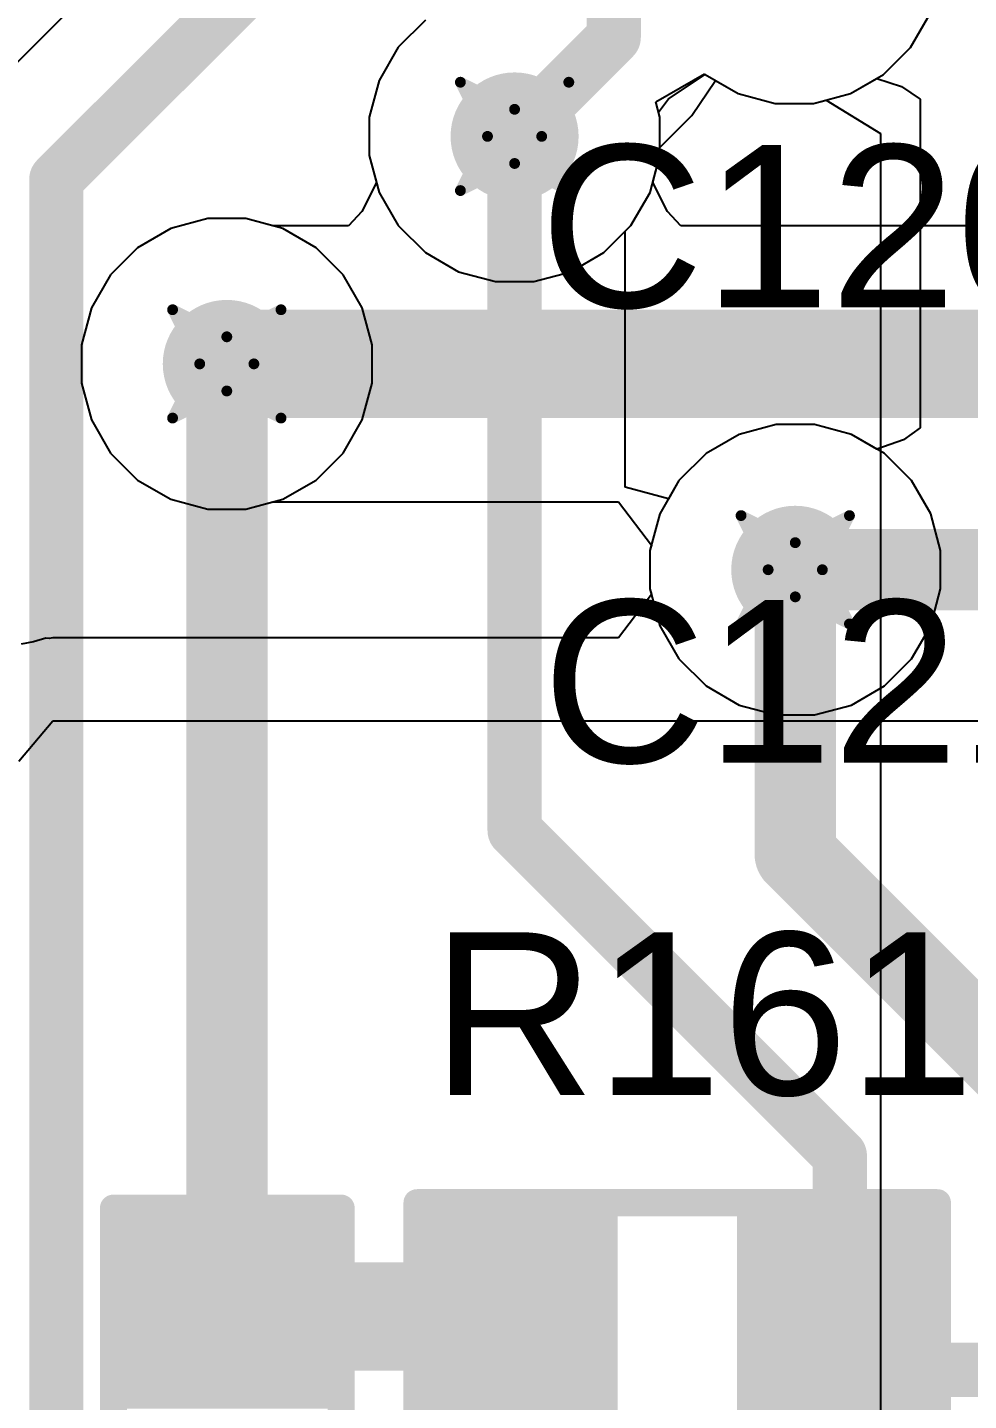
# Model space of a CAD drawing. Header units: inches. Extents: x -36 to 349, y -11 to 240.
# Drawn here: x 46.23 to 50.64, y 29.15 to 35.58 of the extents above; entities that cross this region are included whole.
import ezdxf

# ---------------------------------------------------------------- set-up
doc = ezdxf.new("R2010")
doc.units = ezdxf.units.IN
for name, color, linetype in [('Bottom Layer', 5, 'Continuous'), ('Drill Drawing', 1, 'Continuous'), ('Layer 1', 16, 'Continuous'), ('Layer 2', 76, 'Continuous'), ('Top Layer', 1, 'Continuous'), ('Top Overlay', 2, 'Continuous'), ('Top Paste', 8, 'Continuous'), ('Top Solder', 216, 'Continuous'), ('Via Holes', 16, 'Continuous')]:
    doc.layers.add(name, color=color, linetype=linetype)
doc.styles.add('Arial', font='', dxfattribs={"height": 0.2})
doc.styles.get('Arial').set_extended_font_data('Arial')

# ---------------------------------------------------------------- blocks, each defined once
blk = doc.blocks.new('R___0603_220')
at = {"layer": 'Top Layer'}
for points in [[(-0.38101016, 0.44448984), (-0.38101016, -0.4445101599999999), (-1.14301016, -0.4445101599999999), (-1.14301016, 0.44448984)], [(1.14298984, 0.44448984), (1.14298984, -0.4445101599999999), (0.38098984, -0.4445101599999999), (0.38098984, 0.44448984)]]:
    blk.add_hatch(color=1, dxfattribs=at).paths.add_polyline_path(points)
at = {"layer": 'Top Paste'}
for points in [[(-0.38101016, 0.44448984), (-0.38101016, -0.4445101599999999), (-1.14301016, -0.4445101599999999), (-1.14301016, 0.44448984)], [(1.14298984, 0.44448984), (1.14298984, -0.4445101599999999), (0.38098984, -0.4445101599999999), (0.38098984, 0.44448984)]]:
    blk.add_hatch(color=8, dxfattribs=at).paths.add_polyline_path(points)
at = {"layer": 'Top Solder'}
for points in [[(-0.27941016, 0.5460898399999999), (-0.27941016, -0.5461101599999999), (-1.24461016, -0.5461101599999999), (-1.24461016, 0.5460898399999999)], [(1.24458984, 0.5460898399999999), (1.24458984, -0.5461101599999999), (0.27938984, -0.5461101599999999), (0.27938984, 0.5460898399999999)]]:
    blk.add_hatch(color=216, dxfattribs=at).paths.add_polyline_path(points)
at = {"layer": 'Top Overlay'}
for points in [[(-1.21921016, 0.53338984, 0.127, 0.127, 0), (-1.21921016, -0.53341016, 0.127, 0.127, 0)], [(-1.21921016, 0.53338984, 0.127, 0.127, 0), (1.21918984, 0.53338984, 0.127, 0.127, 0)], [(1.21918984, 0.53338984, 0.127, 0.127, 0), (1.21918984, -0.53341016, 0.127, 0.127, 0)], [(-1.21921016, -0.53341016, 0.127, 0.127, 0), (1.21918984, -0.53341016, 0.127, 0.127, 0)]]:
    blk.add_lwpolyline(points, format="xyseb", dxfattribs=at)
for points in [[(-1.25096016, 0.53338984, 0.0635, 0.0635, 1), (-1.18746016, 0.53338984, 0.0635, 0.0635, 1)], [(-1.25096016, 0.53338984, 0.0635, 0.0635, 1), (-1.18746016, 0.53338984, 0.0635, 0.0635, 1)], [(1.18743984, 0.53338984, 0.0635, 0.0635, 1), (1.25093984, 0.53338984, 0.0635, 0.0635, 1)], [(1.18743984, 0.53338984, 0.0635, 0.0635, 1), (1.25093984, 0.53338984, 0.0635, 0.0635, 1)], [(-1.25096016, -0.53341016, 0.0635, 0.0635, 1), (-1.18746016, -0.53341016, 0.0635, 0.0635, 1)], [(-1.25096016, -0.53341016, 0.0635, 0.0635, 1), (-1.18746016, -0.53341016, 0.0635, 0.0635, 1)], [(1.18743984, -0.53341016, 0.0635, 0.0635, 1), (1.25093984, -0.53341016, 0.0635, 0.0635, 1)], [(1.18743984, -0.53341016, 0.0635, 0.0635, 1), (1.25093984, -0.53341016, 0.0635, 0.0635, 1)]]:
    blk.add_lwpolyline(points, format="xyseb", close=True, dxfattribs=at)
blk = doc.blocks.new('R___0603_221')
at = {"layer": 'Top Layer'}
for points in [[(-0.38101016, 0.4445101599999999), (-0.38101016, -0.44448984), (-1.14301016, -0.44448984), (-1.14301016, 0.4445101599999999)], [(1.14298984, 0.4445101599999999), (1.14298984, -0.44448984), (0.38098984, -0.44448984), (0.38098984, 0.4445101599999999)]]:
    blk.add_hatch(color=1, dxfattribs=at).paths.add_polyline_path(points)
at = {"layer": 'Top Paste'}
for points in [[(-0.38101016, 0.4445101599999999), (-0.38101016, -0.44448984), (-1.14301016, -0.44448984), (-1.14301016, 0.4445101599999999)], [(1.14298984, 0.4445101599999999), (1.14298984, -0.44448984), (0.38098984, -0.44448984), (0.38098984, 0.4445101599999999)]]:
    blk.add_hatch(color=8, dxfattribs=at).paths.add_polyline_path(points)
at = {"layer": 'Top Solder'}
for points in [[(-0.27941016, 0.5461101599999999), (-0.27941016, -0.5460898399999999), (-1.24461016, -0.5460898399999999), (-1.24461016, 0.5461101599999999)], [(1.24458984, 0.5461101599999999), (1.24458984, -0.5460898399999999), (0.27938984, -0.5460898399999999), (0.27938984, 0.5461101599999999)]]:
    blk.add_hatch(color=216, dxfattribs=at).paths.add_polyline_path(points)
at = {"layer": 'Top Overlay'}
for points in [[(-1.21921016, 0.53341016, 0.127, 0.127, 0), (-1.21921016, -0.53338984, 0.127, 0.127, 0)], [(1.21918984, 0.53341016, 0.127, 0.127, 0), (-1.21921016, 0.53341016, 0.127, 0.127, 0)], [(1.21918984, 0.53341016, 0.127, 0.127, 0), (1.21918984, -0.53338984, 0.127, 0.127, 0)], [(1.21918984, -0.53338984, 0.127, 0.127, 0), (-1.21921016, -0.53338984, 0.127, 0.127, 0)]]:
    blk.add_lwpolyline(points, format="xyseb", dxfattribs=at)
for points in [[(-1.25096016, 0.53341016, 0.0635, 0.0635, 1), (-1.18746016, 0.53341016, 0.0635, 0.0635, 1)], [(-1.25096016, 0.53341016, 0.0635, 0.0635, 1), (-1.18746016, 0.53341016, 0.0635, 0.0635, 1)], [(1.18743984, 0.53341016, 0.0635, 0.0635, 1), (1.25093984, 0.53341016, 0.0635, 0.0635, 1)], [(1.18743984, 0.53341016, 0.0635, 0.0635, 1), (1.25093984, 0.53341016, 0.0635, 0.0635, 1)], [(-1.25096016, -0.53338984, 0.0635, 0.0635, 1), (-1.18746016, -0.53338984, 0.0635, 0.0635, 1)], [(-1.25096016, -0.53338984, 0.0635, 0.0635, 1), (-1.18746016, -0.53338984, 0.0635, 0.0635, 1)], [(1.18743984, -0.53338984, 0.0635, 0.0635, 1), (1.25093984, -0.53338984, 0.0635, 0.0635, 1)], [(1.18743984, -0.53338984, 0.0635, 0.0635, 1), (1.25093984, -0.53338984, 0.0635, 0.0635, 1)]]:
    blk.add_lwpolyline(points, format="xyseb", close=True, dxfattribs=at)

msp = doc.modelspace()

# ---------------------------------------------------------------- hatches: boundary and pattern name
at = {"layer": 'Bottom Layer'}
h = msp.add_hatch(color=5, dxfattribs=at)
edge = h.paths.add_edge_path()
edge.add_arc((48.51009602, 35.07384399999999), 0.2999994, 0, 360)
h = msp.add_hatch(color=5, dxfattribs=at)
edge = h.paths.add_edge_path()
edge.add_arc((47.16155921999999, 34.00712528), 0.2999994, 0, 360)
h = msp.add_hatch(color=5, dxfattribs=at)
edge = h.paths.add_edge_path()
edge.add_arc((49.82523182, 33.04183384), 0.2999994, 0, 360)
at = {"layer": 'Layer 1'}
h = msp.add_hatch(color=16, dxfattribs=at)
edge = h.paths.add_edge_path()
edge.add_arc((48.51009602, 35.07384399999999), 0.2999994, 0, 360)
h = msp.add_hatch(color=16, dxfattribs=at)
edge = h.paths.add_edge_path()
edge.add_arc((47.16155921999999, 34.00712528), 0.2999994, 0, 360)
h = msp.add_hatch(color=16, dxfattribs=at)
edge = h.paths.add_edge_path()
edge.add_arc((49.82523182, 33.04183384), 0.2999994, 0, 360)
at = {"layer": 'Layer 2'}
h = msp.add_hatch(color=76, dxfattribs=at)
edge = h.paths.add_edge_path()
edge.add_arc((48.51009602, 35.07384399999999), 0.2999994, 0, 360)
h = msp.add_hatch(color=76, dxfattribs=at)
edge = h.paths.add_edge_path()
edge.add_arc((47.16155921999999, 34.00712528), 0.2999994, 0, 360)
h = msp.add_hatch(color=76, dxfattribs=at)
edge = h.paths.add_edge_path()
edge.add_arc((49.82523182, 33.04183384), 0.2999994, 0, 360)
at = {"layer": 'Top Layer'}
h = msp.add_hatch(color=1, dxfattribs=at)
edge = h.paths.add_edge_path()
edge.add_arc((48.51009602, 35.07384399999999), 0.2999994, 0, 360)
h = msp.add_hatch(color=1, dxfattribs=at)
edge = h.paths.add_edge_path()
edge.add_arc((47.16155921999999, 34.00712528), 0.2999994, 0, 360)
h = msp.add_hatch(color=1, dxfattribs=at)
edge = h.paths.add_edge_path()
edge.add_arc((49.82523182, 33.04183384), 0.2999994, 0, 360)
at = {"layer": 'Via Holes'}
h = msp.add_hatch(color=7, dxfattribs=at)
edge = h.paths.add_edge_path()
edge.add_arc((48.51009602, 35.07384399999999), 0.1499997, 0, 360)
h = msp.add_hatch(color=7, dxfattribs=at)
edge = h.paths.add_edge_path()
edge.add_arc((47.16155921999999, 34.00712528), 0.1499997, 0, 360)
h = msp.add_hatch(color=7, dxfattribs=at)
edge = h.paths.add_edge_path()
edge.add_arc((49.82523182, 33.04183384), 0.1499997, 0, 360)

# ---------------------------------------------------------------- linework, layer by layer
at = {"layer": 'Bottom Layer'}
for p, q in [((48.09195105999999, 35.61878068), (47.96515933999999, 35.49198896)), ((50.36591145999999, 35.49119648), (50.45556584, 35.64648446)), ((47.96515933999999, 35.49198896), (47.87550496, 35.33670098)), ((50.23911973999999, 35.36440476), (50.36591145999999, 35.49119648)), ((50.08383176, 35.27475038), (50.23911973999999, 35.36440476)), ((47.87550496, 35.33670098), (47.82909661999999, 35.16349838)), ((49.34091985999999, 35.17217248), (49.45084344, 35.3366832)), ((49.45084344, 35.3366832), (49.5581178, 35.27475038)), ((49.5581178, 35.27475038), (49.7313204, 35.22834204)), ((49.7313204, 35.22834204), (49.91062916, 35.22834204)), ((49.91062916, 35.22834204), (50.08383176, 35.27475038)), ((47.82909661999999, 35.16349838), (47.82909661999999, 34.98418962)), ((49.19109542, 35.02234804), (49.34091985999999, 35.17217248)), ((47.82909661999999, 34.98418962), (47.8630234, 34.85756808)), ((49.15716863999999, 34.85756808), (49.19109542, 34.98418962)), ((49.19109542, 34.98418962), (49.19109542, 35.02234804)), ((47.8630234, 34.85756808), (47.79378554, 34.72228006)), ((49.2264065, 34.72228006), (49.15716863999999, 34.85756808)), ((47.79378554, 34.72228006), (47.73140822, 34.6545662)), ((49.28878382, 34.6545662), (49.2264065, 34.72228006)), ((46.89870224, 34.64171634), (46.74341425999999, 34.55206196)), ((47.07190484, 34.68812467999999), (46.89870224, 34.64171634)), ((47.2512136, 34.68812467999999), (47.07190484, 34.68812467999999)), ((47.37645845999999, 34.6545662), (47.2512136, 34.68812467999999)), ((47.73140822, 34.6545662), (47.37645845999999, 34.6545662)), ((59.75514845999999, 34.6545662), (49.28878382, 34.6545662)), ((46.74341425999999, 34.55206196), (46.61662253999999, 34.42527024)), ((46.61662253999999, 34.42527024), (46.52696816, 34.26998226)), ((46.52696816, 34.26998226), (46.48055982, 34.09677966)), ((46.48055982, 34.09677966), (46.48055982, 33.9174709)), ((46.48055982, 33.9174709), (46.52696816, 33.7442683)), ((46.52696816, 33.7442683), (46.61662253999999, 33.58898032)), ((46.61662253999999, 33.58898032), (46.74341425999999, 33.4621886)), ((46.74341425999999, 33.4621886), (46.89870224, 33.37253422)), ((46.89870224, 33.37253422), (47.07190484, 33.32612587999999)), ((47.2512136, 33.32612587999999), (47.37645845999999, 33.35968436)), ((47.37645845999999, 33.35968436), (48.99643998, 33.35968436)), ((48.99643998, 33.35968436), (49.15098373999999, 33.15668248)), ((47.07190484, 33.32612587999999), (47.2512136, 33.32612587999999)), ((49.15098373999999, 33.15668248), (49.14423241999999, 33.13148821999999)), ((49.14423241999999, 33.13148821999999), (49.14423241999999, 32.95217946)), ((49.1513368, 32.92566186), (48.99745598, 32.72265998)), ((49.14423241999999, 32.95217946), (49.1513368, 32.92566186)), ((46.31294268, 32.72119439999999), (46.25607461999999, 32.70464376)), ((46.32990226, 32.71933004), (46.31294268, 32.72119439999999)), ((46.3466434, 32.72265998), (46.32990226, 32.71933004)), ((48.99745598, 32.72265998), (46.3466434, 32.72265998)), ((46.25607461999999, 32.70464376), (46.19798481999999, 32.6930893)), ((46.18731681999999, 32.14447216), (46.3466434, 32.33419492)), ((46.3466434, 32.33419492), (113.59779668, 32.33419492))]:
    msp.add_line(p, q, dxfattribs=at)
for points in [[(48.97467218, 35.53842015999999, 0.254, 0.254, 0), (48.97467218, 41.97020816, 0.254, 0.254, 0)], [(48.51009602, 35.07384399999999, 0.254, 0.254, 0), (48.97467218, 35.53842015999999, 0.254, 0.254, 0)], [(47.16155921999999, 34.00712528, 0.508, 0.508, 0), (60.02332674, 34.00712528, 0.508, 0.508, 0)], [(49.82523182, 33.04183384, 0.3809999999999999, 0.3809999999999999, 0), (54.8132381, 33.04183384, 0.3809999999999999, 0.3809999999999999, 0)]]:
    msp.add_lwpolyline(points, format="xyseb", dxfattribs=at)
for points in [[(48.91117218, 35.53842015999999, 0.127, 0.127, 1), (49.03817218, 35.53842015999999, 0.127, 0.127, 1)], [(48.91117218, 35.53842015999999, 0.127, 0.127, 1), (49.03817218, 35.53842015999999, 0.127, 0.127, 1)], [(48.44659601999999, 35.07384399999999, 0.127, 0.127, 1), (48.57359602, 35.07384399999999, 0.127, 0.127, 1)], [(47.03455922, 34.00712528, 0.254, 0.254, 1), (47.28855922, 34.00712528, 0.254, 0.254, 1)], [(49.72998181999999, 33.04183384, 0.1905, 0.1905, 1), (49.92048182, 33.04183384, 0.1905, 0.1905, 1)]]:
    msp.add_lwpolyline(points, format="xyseb", close=True, dxfattribs=at)
at = {"layer": 'Drill Drawing'}
for points in [[(48.25609602, 35.327844, 0.0508, 0.0508, 0), (48.51009602, 35.200844, 0.0508, 0.0508, 0)], [(48.25609602, 35.327844, 0.0508, 0.0508, 0), (48.38309602, 35.07384399999999, 0.0508, 0.0508, 0)], [(48.51009602, 35.200844, 0.0508, 0.0508, 0), (48.76409602, 35.327844, 0.0508, 0.0508, 0)], [(48.63709601999999, 35.07384399999999, 0.0508, 0.0508, 0), (48.76409602, 35.327844, 0.0508, 0.0508, 0)], [(48.25609602, 34.819844, 0.0508, 0.0508, 0), (48.38309602, 35.07384399999999, 0.0508, 0.0508, 0)], [(48.63709601999999, 35.07384399999999, 0.0508, 0.0508, 0), (48.76409602, 34.819844, 0.0508, 0.0508, 0)], [(48.25609602, 34.819844, 0.0508, 0.0508, 0), (48.51009602, 34.946844, 0.0508, 0.0508, 0)], [(48.51009602, 34.946844, 0.0508, 0.0508, 0), (48.76409602, 34.819844, 0.0508, 0.0508, 0)], [(46.90755922, 34.26112528, 0.0508, 0.0508, 0), (47.16155921999999, 34.13412528, 0.0508, 0.0508, 0)], [(46.90755922, 34.26112528, 0.0508, 0.0508, 0), (47.03455922, 34.00712528, 0.0508, 0.0508, 0)], [(47.16155921999999, 34.13412528, 0.0508, 0.0508, 0), (47.41555922, 34.26112528, 0.0508, 0.0508, 0)], [(47.28855922, 34.00712528, 0.0508, 0.0508, 0), (47.41555922, 34.26112528, 0.0508, 0.0508, 0)], [(46.90755922, 33.75312528, 0.0508, 0.0508, 0), (47.03455922, 34.00712528, 0.0508, 0.0508, 0)], [(47.28855922, 34.00712528, 0.0508, 0.0508, 0), (47.41555922, 33.75312528, 0.0508, 0.0508, 0)], [(46.90755922, 33.75312528, 0.0508, 0.0508, 0), (47.16155921999999, 33.88012527999999, 0.0508, 0.0508, 0)], [(47.16155921999999, 33.88012527999999, 0.0508, 0.0508, 0), (47.41555922, 33.75312528, 0.0508, 0.0508, 0)], [(49.57123182, 33.29583383999999, 0.0508, 0.0508, 0), (49.82523182, 33.16883384, 0.0508, 0.0508, 0)], [(49.57123182, 33.29583383999999, 0.0508, 0.0508, 0), (49.69823182, 33.04183384, 0.0508, 0.0508, 0)], [(49.82523182, 33.16883384, 0.0508, 0.0508, 0), (50.07923182, 33.29583383999999, 0.0508, 0.0508, 0)], [(49.95223181999999, 33.04183384, 0.0508, 0.0508, 0), (50.07923182, 33.29583383999999, 0.0508, 0.0508, 0)], [(49.57123182, 32.78783384, 0.0508, 0.0508, 0), (49.69823182, 33.04183384, 0.0508, 0.0508, 0)], [(49.95223181999999, 33.04183384, 0.0508, 0.0508, 0), (50.07923182, 32.78783384, 0.0508, 0.0508, 0)], [(49.57123182, 32.78783384, 0.0508, 0.0508, 0), (49.82523182, 32.91483384, 0.0508, 0.0508, 0)], [(49.82523182, 32.91483384, 0.0508, 0.0508, 0), (50.07923182, 32.78783384, 0.0508, 0.0508, 0)]]:
    msp.add_lwpolyline(points, format="xyseb", dxfattribs=at)
for points in [[(48.24339602, 35.327844, 0.0254, 0.0254, 1), (48.26879602, 35.327844, 0.0254, 0.0254, 1)], [(48.24339602, 35.327844, 0.0254, 0.0254, 1), (48.26879602, 35.327844, 0.0254, 0.0254, 1)], [(48.75139601999999, 35.327844, 0.0254, 0.0254, 1), (48.77679602, 35.327844, 0.0254, 0.0254, 1)], [(48.75139601999999, 35.327844, 0.0254, 0.0254, 1), (48.77679602, 35.327844, 0.0254, 0.0254, 1)], [(48.49739602, 35.200844, 0.0254, 0.0254, 1), (48.52279602, 35.200844, 0.0254, 0.0254, 1)], [(48.49739602, 35.200844, 0.0254, 0.0254, 1), (48.52279602, 35.200844, 0.0254, 0.0254, 1)], [(48.37039602, 35.07384399999999, 0.0254, 0.0254, 1), (48.39579602, 35.07384399999999, 0.0254, 0.0254, 1)], [(48.37039602, 35.07384399999999, 0.0254, 0.0254, 1), (48.39579602, 35.07384399999999, 0.0254, 0.0254, 1)], [(48.62439602, 35.07384399999999, 0.0254, 0.0254, 1), (48.64979602, 35.07384399999999, 0.0254, 0.0254, 1)], [(48.62439602, 35.07384399999999, 0.0254, 0.0254, 1), (48.64979602, 35.07384399999999, 0.0254, 0.0254, 1)], [(48.49739602, 34.946844, 0.0254, 0.0254, 1), (48.52279602, 34.946844, 0.0254, 0.0254, 1)], [(48.49739602, 34.946844, 0.0254, 0.0254, 1), (48.52279602, 34.946844, 0.0254, 0.0254, 1)], [(48.24339602, 34.819844, 0.0254, 0.0254, 1), (48.26879602, 34.819844, 0.0254, 0.0254, 1)], [(48.24339602, 34.819844, 0.0254, 0.0254, 1), (48.26879602, 34.819844, 0.0254, 0.0254, 1)], [(48.75139601999999, 34.819844, 0.0254, 0.0254, 1), (48.77679602, 34.819844, 0.0254, 0.0254, 1)], [(48.75139601999999, 34.819844, 0.0254, 0.0254, 1), (48.77679602, 34.819844, 0.0254, 0.0254, 1)], [(46.89485922, 34.26112528, 0.0254, 0.0254, 1), (46.92025922, 34.26112528, 0.0254, 0.0254, 1)], [(46.89485922, 34.26112528, 0.0254, 0.0254, 1), (46.92025922, 34.26112528, 0.0254, 0.0254, 1)], [(47.40285922, 34.26112528, 0.0254, 0.0254, 1), (47.42825921999999, 34.26112528, 0.0254, 0.0254, 1)], [(47.40285922, 34.26112528, 0.0254, 0.0254, 1), (47.42825921999999, 34.26112528, 0.0254, 0.0254, 1)], [(47.14885922, 34.13412528, 0.0254, 0.0254, 1), (47.17425922, 34.13412528, 0.0254, 0.0254, 1)], [(47.14885922, 34.13412528, 0.0254, 0.0254, 1), (47.17425922, 34.13412528, 0.0254, 0.0254, 1)], [(47.02185922, 34.00712528, 0.0254, 0.0254, 1), (47.04725922, 34.00712528, 0.0254, 0.0254, 1)], [(47.02185922, 34.00712528, 0.0254, 0.0254, 1), (47.04725922, 34.00712528, 0.0254, 0.0254, 1)], [(47.27585921999999, 34.00712528, 0.0254, 0.0254, 1), (47.30125922, 34.00712528, 0.0254, 0.0254, 1)], [(47.27585921999999, 34.00712528, 0.0254, 0.0254, 1), (47.30125922, 34.00712528, 0.0254, 0.0254, 1)], [(47.14885922, 33.88012527999999, 0.0254, 0.0254, 1), (47.17425922, 33.88012527999999, 0.0254, 0.0254, 1)], [(47.14885922, 33.88012527999999, 0.0254, 0.0254, 1), (47.17425922, 33.88012527999999, 0.0254, 0.0254, 1)], [(46.89485922, 33.75312528, 0.0254, 0.0254, 1), (46.92025922, 33.75312528, 0.0254, 0.0254, 1)], [(46.89485922, 33.75312528, 0.0254, 0.0254, 1), (46.92025922, 33.75312528, 0.0254, 0.0254, 1)], [(47.40285922, 33.75312528, 0.0254, 0.0254, 1), (47.42825921999999, 33.75312528, 0.0254, 0.0254, 1)], [(47.40285922, 33.75312528, 0.0254, 0.0254, 1), (47.42825921999999, 33.75312528, 0.0254, 0.0254, 1)], [(49.55853181999999, 33.29583383999999, 0.0254, 0.0254, 1), (49.58393182, 33.29583383999999, 0.0254, 0.0254, 1)], [(49.55853181999999, 33.29583383999999, 0.0254, 0.0254, 1), (49.58393182, 33.29583383999999, 0.0254, 0.0254, 1)], [(50.06653181999999, 33.29583383999999, 0.0254, 0.0254, 1), (50.09193182, 33.29583383999999, 0.0254, 0.0254, 1)], [(50.06653181999999, 33.29583383999999, 0.0254, 0.0254, 1), (50.09193182, 33.29583383999999, 0.0254, 0.0254, 1)], [(49.81253182, 33.16883384, 0.0254, 0.0254, 1), (49.83793181999999, 33.16883384, 0.0254, 0.0254, 1)], [(49.81253182, 33.16883384, 0.0254, 0.0254, 1), (49.83793181999999, 33.16883384, 0.0254, 0.0254, 1)], [(49.68553181999999, 33.04183384, 0.0254, 0.0254, 1), (49.71093181999999, 33.04183384, 0.0254, 0.0254, 1)], [(49.68553181999999, 33.04183384, 0.0254, 0.0254, 1), (49.71093181999999, 33.04183384, 0.0254, 0.0254, 1)], [(49.93953182, 33.04183384, 0.0254, 0.0254, 1), (49.96493182, 33.04183384, 0.0254, 0.0254, 1)], [(49.93953182, 33.04183384, 0.0254, 0.0254, 1), (49.96493182, 33.04183384, 0.0254, 0.0254, 1)], [(49.81253182, 32.91483384, 0.0254, 0.0254, 1), (49.83793181999999, 32.91483384, 0.0254, 0.0254, 1)], [(49.81253182, 32.91483384, 0.0254, 0.0254, 1), (49.83793181999999, 32.91483384, 0.0254, 0.0254, 1)], [(49.55853181999999, 32.78783384, 0.0254, 0.0254, 1), (49.58393182, 32.78783384, 0.0254, 0.0254, 1)], [(49.55853181999999, 32.78783384, 0.0254, 0.0254, 1), (49.58393182, 32.78783384, 0.0254, 0.0254, 1)], [(50.06653181999999, 32.78783384, 0.0254, 0.0254, 1), (50.09193182, 32.78783384, 0.0254, 0.0254, 1)], [(50.06653181999999, 32.78783384, 0.0254, 0.0254, 1), (50.09193182, 32.78783384, 0.0254, 0.0254, 1)]]:
    msp.add_lwpolyline(points, format="xyseb", close=True, dxfattribs=at)
at = {"layer": 'Layer 1'}
for p, q in [((48.09195105999999, 35.61878068), (47.96515933999999, 35.49198896)), ((50.36591145999999, 35.49119648), (50.45556584, 35.64648446)), ((47.96515933999999, 35.49198896), (47.87550496, 35.33670098)), ((50.23911973999999, 35.36440476), (50.36591145999999, 35.49119648)), ((49.17153996, 35.23648274), (49.39927128, 35.3679633)), ((49.39927128, 35.3679633), (49.40282981999999, 35.36440476)), ((49.40282981999999, 35.36440476), (49.5581178, 35.27475038)), ((50.08383176, 35.27475038), (50.23911973999999, 35.36440476)), ((47.87550496, 35.33670098), (47.82909661999999, 35.16349838)), ((49.19109542, 35.16349838), (49.17153996, 35.23648274)), ((49.5581178, 35.27475038), (49.7313204, 35.22834204)), ((49.7313204, 35.22834204), (49.91062916, 35.22834204)), ((49.91062916, 35.22834204), (50.08383176, 35.27475038)), ((47.82909661999999, 35.16349838), (47.82909661999999, 34.98418962)), ((49.19109542, 34.98418962), (49.19109542, 35.16349838)), ((47.82909661999999, 34.98418962), (47.87550496, 34.81098702)), ((49.14468708, 34.81098702), (49.19109542, 34.98418962)), ((47.87550496, 34.81098702), (47.96515933999999, 34.65569903999999)), ((49.0550327, 34.65569903999999), (49.14468708, 34.81098702)), ((46.89870224, 34.64171634), (46.74341425999999, 34.55206196)), ((47.07190484, 34.68812467999999), (46.89870224, 34.64171634)), ((47.2512136, 34.68812467999999), (47.07190484, 34.68812467999999)), ((47.4244162, 34.64171634), (47.2512136, 34.68812467999999)), ((47.57970417999999, 34.55206196), (47.4244162, 34.64171634)), ((47.96515933999999, 34.65569903999999), (48.09195105999999, 34.52890731999999)), ((48.92824098, 34.52890731999999), (49.0550327, 34.65569903999999)), ((46.74341425999999, 34.55206196), (46.61662253999999, 34.42527024)), ((47.70649589999999, 34.42527024), (47.57970417999999, 34.55206196)), ((48.09195105999999, 34.52890731999999), (48.24723904, 34.43925294)), ((48.772953, 34.43925294), (48.92824098, 34.52890731999999)), ((46.61662253999999, 34.42527024), (46.52696816, 34.26998226)), ((47.79615028, 34.26998226), (47.70649589999999, 34.42527024)), ((48.24723904, 34.43925294), (48.42044164, 34.3928446)), ((48.42044164, 34.3928446), (48.5997504, 34.3928446)), ((48.5997504, 34.3928446), (48.772953, 34.43925294)), ((46.52696816, 34.26998226), (46.48055982, 34.09677966)), ((47.84255862, 34.09677966), (47.79615028, 34.26998226)), ((46.48055982, 34.09677966), (46.48055982, 33.9174709)), ((47.84255862, 33.9174709), (47.84255862, 34.09677966)), ((46.48055982, 33.9174709), (46.52696816, 33.7442683)), ((47.79615028, 33.7442683), (47.84255862, 33.9174709)), ((46.52696816, 33.7442683), (46.61662253999999, 33.58898032)), ((47.70649589999999, 33.58898032), (47.79615028, 33.7442683)), ((49.56237484, 33.67642489999999), (49.40708686, 33.58677052)), ((49.73557744, 33.72283324), (49.56237484, 33.67642489999999)), ((49.9148862, 33.72283324), (49.73557744, 33.72283324)), ((50.0880888, 33.67642489999999), (49.9148862, 33.72283324)), ((50.24337678, 33.58677052), (50.0880888, 33.67642489999999)), ((46.61662253999999, 33.58898032), (46.74341425999999, 33.4621886)), ((47.57970417999999, 33.4621886), (47.70649589999999, 33.58898032)), ((49.40708686, 33.58677052), (49.28029514, 33.4599788)), ((50.3701685, 33.4599788), (50.24337678, 33.58677052)), ((46.74341425999999, 33.4621886), (46.89870224, 33.37253422)), ((47.4244162, 33.37253422), (47.57970417999999, 33.4621886)), ((49.28029514, 33.4599788), (49.19064076, 33.30469082)), ((50.45982288, 33.30469082), (50.3701685, 33.4599788)), ((46.89870224, 33.37253422), (47.07190484, 33.32612587999999)), ((47.2512136, 33.32612587999999), (47.4244162, 33.37253422)), ((47.07190484, 33.32612587999999), (47.2512136, 33.32612587999999)), ((49.19064076, 33.30469082), (49.14423241999999, 33.13148821999999)), ((50.50623122, 33.13148821999999), (50.45982288, 33.30469082)), ((49.14423241999999, 33.13148821999999), (49.14423241999999, 32.95217946)), ((50.50623122, 32.95217946), (50.50623122, 33.13148821999999)), ((49.14423241999999, 32.95217946), (49.19064076, 32.77897685999999)), ((50.45982288, 32.77897685999999), (50.50623122, 32.95217946)), ((49.19064076, 32.77897685999999), (49.28029514, 32.62368888)), ((50.3701685, 32.62368888), (50.45982288, 32.77897685999999)), ((49.28029514, 32.62368888), (49.40708686, 32.49689716)), ((50.24337678, 32.49689716), (50.3701685, 32.62368888)), ((49.40708686, 32.49689716), (49.56237484, 32.40724278)), ((50.0880888, 32.40724278), (50.24337678, 32.49689716)), ((49.56237484, 32.40724278), (49.73557744, 32.36083444)), ((49.9148862, 32.36083444), (50.0880888, 32.40724278)), ((49.73557744, 32.36083444), (49.9148862, 32.36083444))]:
    msp.add_line(p, q, dxfattribs=at)
at = {"layer": 'Layer 2'}
for p, q in [((48.09195105999999, 35.61878068), (47.96515933999999, 35.49198896)), ((47.96515933999999, 35.49198896), (47.87550496, 35.33670098)), ((49.17153996, 35.23648274), (49.39927128, 35.3679633)), ((49.39927128, 35.3679633), (49.40282981999999, 35.36440476)), ((49.40282981999999, 35.36440476), (49.5581178, 35.27475038)), ((47.87550496, 35.33670098), (47.82909661999999, 35.16349838)), ((49.19109542, 35.16349838), (49.17153996, 35.23648274)), ((49.5581178, 35.27475038), (49.7313204, 35.22834204)), ((49.7313204, 35.22834204), (49.91062916, 35.22834204)), ((49.91062916, 35.22834204), (49.97080683999999, 35.24446596)), ((49.97080683999999, 35.24446596), (50.22480938, 35.08713582)), ((47.82909661999999, 35.16349838), (47.82909661999999, 34.98418962)), ((49.19109542, 34.98418962), (49.19109542, 35.16349838)), ((50.22480938, 35.08713582), (50.22480938, 18.71978984)), ((47.82909661999999, 34.98418962), (47.87550496, 34.81098702)), ((49.14468708, 34.81098702), (49.19109542, 34.98418962)), ((47.87550496, 34.81098702), (47.96515933999999, 34.65569903999999)), ((49.0550327, 34.65569903999999), (49.14468708, 34.81098702)), ((46.89870224, 34.64171634), (46.74341425999999, 34.55206196)), ((47.07190484, 34.68812467999999), (46.89870224, 34.64171634)), ((47.2512136, 34.68812467999999), (47.07190484, 34.68812467999999)), ((47.4244162, 34.64171634), (47.2512136, 34.68812467999999)), ((47.57970417999999, 34.55206196), (47.4244162, 34.64171634)), ((47.96515933999999, 34.65569903999999), (48.09195105999999, 34.52890731999999)), ((48.92824098, 34.52890731999999), (49.0550327, 34.65569903999999)), ((46.74341425999999, 34.55206196), (46.61662253999999, 34.42527024)), ((47.70649589999999, 34.42527024), (47.57970417999999, 34.55206196)), ((48.09195105999999, 34.52890731999999), (48.24723904, 34.43925294)), ((48.772953, 34.43925294), (48.92824098, 34.52890731999999)), ((46.61662253999999, 34.42527024), (46.52696816, 34.26998226)), ((47.79615028, 34.26998226), (47.70649589999999, 34.42527024)), ((48.24723904, 34.43925294), (48.42044164, 34.3928446)), ((48.42044164, 34.3928446), (48.5997504, 34.3928446)), ((48.5997504, 34.3928446), (48.772953, 34.43925294)), ((46.52696816, 34.26998226), (46.48055982, 34.09677966)), ((47.84255862, 34.09677966), (47.79615028, 34.26998226)), ((46.48055982, 34.09677966), (46.48055982, 33.9174709)), ((47.84255862, 33.9174709), (47.84255862, 34.09677966)), ((46.48055982, 33.9174709), (46.52696816, 33.7442683)), ((47.79615028, 33.7442683), (47.84255862, 33.9174709)), ((46.52696816, 33.7442683), (46.61662253999999, 33.58898032)), ((47.70649589999999, 33.58898032), (47.79615028, 33.7442683)), ((46.61662253999999, 33.58898032), (46.74341425999999, 33.4621886)), ((47.57970417999999, 33.4621886), (47.70649589999999, 33.58898032)), ((46.74341425999999, 33.4621886), (46.89870224, 33.37253422)), ((47.4244162, 33.37253422), (47.57970417999999, 33.4621886)), ((46.89870224, 33.37253422), (47.07190484, 33.32612587999999)), ((47.2512136, 33.32612587999999), (47.4244162, 33.37253422)), ((47.07190484, 33.32612587999999), (47.2512136, 33.32612587999999))]:
    msp.add_line(p, q, dxfattribs=at)
at = {"layer": 'Top Layer'}
for p, q in [((46.87943634, 36.12194452), (45.99655773999999, 35.23906592)), ((49.23134425999999, 35.2496755), (49.40283236, 35.36440476)), ((49.40283236, 35.36440476), (49.5581178, 35.27475038)), ((50.08383176, 35.27475038), (50.20692016, 35.3458145)), ((50.20692016, 35.3458145), (50.32228696, 35.30780593999999)), ((50.32228696, 35.30780593999999), (50.41012016, 35.24803465999999)), ((49.18447872, 35.18818718), (49.23134425999999, 35.2496755)), ((49.5581178, 35.27475038), (49.7313204, 35.22834204)), ((49.7313204, 35.22834204), (49.91062916, 35.22834204)), ((49.91062916, 35.22834204), (50.08383176, 35.27475038)), ((50.41012016, 35.24803465999999), (50.41012016, 33.70739766)), ((49.19109542, 35.16349838), (49.18447872, 35.18818718)), ((49.19109542, 34.98418962), (49.19109542, 35.16349838)), ((49.14468708, 34.81098702), (49.19109542, 34.98418962)), ((49.0550327, 34.65569903999999), (49.14468708, 34.81098702)), ((49.02805789999999, 34.62872424), (49.0550327, 34.65569903999999)), ((49.02805789999999, 33.42949118), (49.02805789999999, 34.62872424)), ((49.56237484, 33.67642489999999), (49.40708686, 33.58677052)), ((49.73557744, 33.72283324), (49.56237484, 33.67642489999999)), ((49.9148862, 33.72283324), (49.73557744, 33.72283324)), ((50.0880888, 33.67642489999999), (49.9148862, 33.72283324)), ((50.20692016, 33.6078195), (50.0880888, 33.67642489999999)), ((50.41012016, 33.70739766), (50.33211676, 33.65096902)), ((50.33211676, 33.65096902), (50.20692016, 33.6078195)), ((49.40708686, 33.58677052), (49.28029514, 33.4599788)), ((49.2312579, 33.37504374), (49.02805789999999, 33.42949118)), ((49.28029514, 33.4599788), (49.2312579, 33.37504374))]:
    msp.add_line(p, q, dxfattribs=at)
for points in [[(46.36280541999999, 34.87281824, 0.254, 0.254, 0), (47.39932862, 35.90934144, 0.254, 0.254, 0)], [(48.51009602, 31.81909053999999, 0.254, 0.254, 0), (48.51009602, 35.07384399999999, 0.254, 0.254, 0)], [(48.51010617999999, 31.81908038, 0.254, 0.254, 0), (48.51010617999999, 35.07383384, 0.254, 0.254, 0)], [(46.36280541999999, 28.0673556, 0.254, 0.254, 0), (46.36280541999999, 34.87281824, 0.254, 0.254, 0)], [(47.16155921999999, 34.00712528, 0.3809999999999999, 0.3809999999999999, 0), (47.16272762, 34.00595688, 0.3809999999999999, 0.3809999999999999, 0)], [(47.16272762, 29.592524, 0.3809999999999999, 0.3809999999999999, 0), (47.16272762, 34.00595688, 0.3809999999999999, 0.3809999999999999, 0)], [(49.82523182, 31.7070994, 0.3809999999999999, 0.3809999999999999, 0), (49.82523182, 33.04183384, 0.3809999999999999, 0.3809999999999999, 0)], [(48.51009602, 31.81909053999999, 0.254, 0.254, 0), (50.03409601999999, 30.29509054, 0.254, 0.254, 0)], [(48.51010617999999, 31.81908038, 0.254, 0.254, 0), (50.03410617999999, 30.29508038, 0.254, 0.254, 0)], [(49.82523182, 31.7070994, 0.3809999999999999, 0.3809999999999999, 0), (51.48180458, 30.05052664, 0.3809999999999999, 0.3809999999999999, 0)], [(50.03409601999999, 29.5405556, 0.254, 0.254, 0), (50.03409601999999, 30.29509054, 0.254, 0.254, 0)], [(50.03410617999999, 29.54054544, 0.254, 0.254, 0), (50.03410617999999, 30.29508038, 0.254, 0.254, 0)], [(47.16389602, 29.5913556, 0.508, 0.508, 0), (47.21469602, 29.5405556, 0.508, 0.508, 0)], [(47.21469602, 29.5405556, 0.508, 0.508, 0), (48.51009602, 29.5405556, 0.508, 0.508, 0)], [(47.16272762, 29.592524, 0.3809999999999999, 0.3809999999999999, 0), (47.16389602, 29.5913556, 0.3809999999999999, 0.3809999999999999, 0)], [(50.03409601999999, 29.5405556, 0.254, 0.254, 0), (50.28408282, 29.2905688, 0.254, 0.254, 0)], [(50.03410617999999, 29.54054544, 0.254, 0.254, 0), (50.28409298, 29.29055864, 0.254, 0.254, 0)], [(50.28408282, 29.2905688, 0.254, 0.254, 0), (52.82591161999999, 29.2905688, 0.254, 0.254, 0)], [(50.28409298, 29.29055864, 0.254, 0.254, 0), (52.82592177999999, 29.29055864, 0.254, 0.254, 0)]]:
    msp.add_lwpolyline(points, format="xyseb", dxfattribs=at)
for points in [[(48.44659601999999, 35.07384399999999, 0.127, 0.127, 1), (48.57359602, 35.07384399999999, 0.127, 0.127, 1)], [(48.44660618, 35.07383384, 0.127, 0.127, 1), (48.57360618, 35.07383384, 0.127, 0.127, 1)], [(46.29930542, 34.87281824, 0.127, 0.127, 1), (46.42630542, 34.87281824, 0.127, 0.127, 1)], [(46.29930542, 34.87281824, 0.127, 0.127, 1), (46.42630542, 34.87281824, 0.127, 0.127, 1)], [(47.06630922, 34.00712528, 0.1905, 0.1905, 1), (47.25680922, 34.00712528, 0.1905, 0.1905, 1)], [(47.06747762, 34.00595688, 0.1905, 0.1905, 1), (47.25797762, 34.00595688, 0.1905, 0.1905, 1)], [(47.06747762, 34.00595688, 0.1905, 0.1905, 1), (47.25797762, 34.00595688, 0.1905, 0.1905, 1)], [(49.72998181999999, 33.04183384, 0.1905, 0.1905, 1), (49.92048182, 33.04183384, 0.1905, 0.1905, 1)], [(48.44659601999999, 31.81909053999999, 0.127, 0.127, 1), (48.57359602, 31.81909053999999, 0.127, 0.127, 1)], [(48.44659601999999, 31.81909053999999, 0.127, 0.127, 1), (48.57359602, 31.81909053999999, 0.127, 0.127, 1)], [(48.44660618, 31.81908038, 0.127, 0.127, 1), (48.57360618, 31.81908038, 0.127, 0.127, 1)], [(48.44660618, 31.81908038, 0.127, 0.127, 1), (48.57360618, 31.81908038, 0.127, 0.127, 1)], [(49.72998181999999, 31.7070994, 0.1905, 0.1905, 1), (49.92048182, 31.7070994, 0.1905, 0.1905, 1)], [(49.72998181999999, 31.7070994, 0.1905, 0.1905, 1), (49.92048182, 31.7070994, 0.1905, 0.1905, 1)], [(49.97059602, 30.29509054, 0.127, 0.127, 1), (50.09759602, 30.29509054, 0.127, 0.127, 1)], [(49.97059602, 30.29509054, 0.127, 0.127, 1), (50.09759602, 30.29509054, 0.127, 0.127, 1)], [(49.97060618, 30.29508038, 0.127, 0.127, 1), (50.09760617999999, 30.29508038, 0.127, 0.127, 1)], [(49.97060618, 30.29508038, 0.127, 0.127, 1), (50.09760617999999, 30.29508038, 0.127, 0.127, 1)], [(47.03689602, 29.5913556, 0.254, 0.254, 1), (47.29089602, 29.5913556, 0.254, 0.254, 1)], [(47.08769602, 29.5405556, 0.254, 0.254, 1), (47.34169602, 29.5405556, 0.254, 0.254, 1)], [(47.08769602, 29.5405556, 0.254, 0.254, 1), (47.34169602, 29.5405556, 0.254, 0.254, 1)], [(47.06747762, 29.592524, 0.1905, 0.1905, 1), (47.25797762, 29.592524, 0.1905, 0.1905, 1)], [(47.06747762, 29.592524, 0.1905, 0.1905, 1), (47.25797762, 29.592524, 0.1905, 0.1905, 1)], [(47.06864602, 29.5913556, 0.1905, 0.1905, 1), (47.25914602, 29.5913556, 0.1905, 0.1905, 1)], [(48.38309602, 29.5405556, 0.254, 0.254, 1), (48.63709601999999, 29.5405556, 0.254, 0.254, 1)], [(49.97059602, 29.5405556, 0.127, 0.127, 1), (50.09759602, 29.5405556, 0.127, 0.127, 1)], [(49.97059602, 29.5405556, 0.127, 0.127, 1), (50.09759602, 29.5405556, 0.127, 0.127, 1)], [(49.97060618, 29.54054544, 0.127, 0.127, 1), (50.09760617999999, 29.54054544, 0.127, 0.127, 1)], [(49.97060618, 29.54054544, 0.127, 0.127, 1), (50.09760617999999, 29.54054544, 0.127, 0.127, 1)], [(50.22058282, 29.2905688, 0.127, 0.127, 1), (50.34758282, 29.2905688, 0.127, 0.127, 1)], [(50.22058282, 29.2905688, 0.127, 0.127, 1), (50.34758282, 29.2905688, 0.127, 0.127, 1)], [(50.22059297999999, 29.29055864, 0.127, 0.127, 1), (50.34759297999999, 29.29055864, 0.127, 0.127, 1)], [(50.22059297999999, 29.29055864, 0.127, 0.127, 1), (50.34759297999999, 29.29055864, 0.127, 0.127, 1)]]:
    msp.add_lwpolyline(points, format="xyseb", close=True, dxfattribs=at)

# ---------------------------------------------------------------- block references
for name, p, rotation in [('R___0603_221', (49.27208586, 29.54056576), 180), ('R___0603_220', (47.16388585999999, 28.82936576), 90)]:
    msp.add_blockref(name, p, dxfattribs=dict(rotation=rotation))

# ---------------------------------------------------------------- texts
at = {"layer": 'Top Overlay', "style": 'Arial'}
for s, p in [('C120', (48.62746942, 34.27205998)), ('C121', (48.63905182, 32.13742366)), ('R161', (48.1197539, 30.57972294))]:
    msp.add_text(s, height=0.7619999999999999, dxfattribs=at).set_placement(p)

doc.saveas('drawing.dxf')
